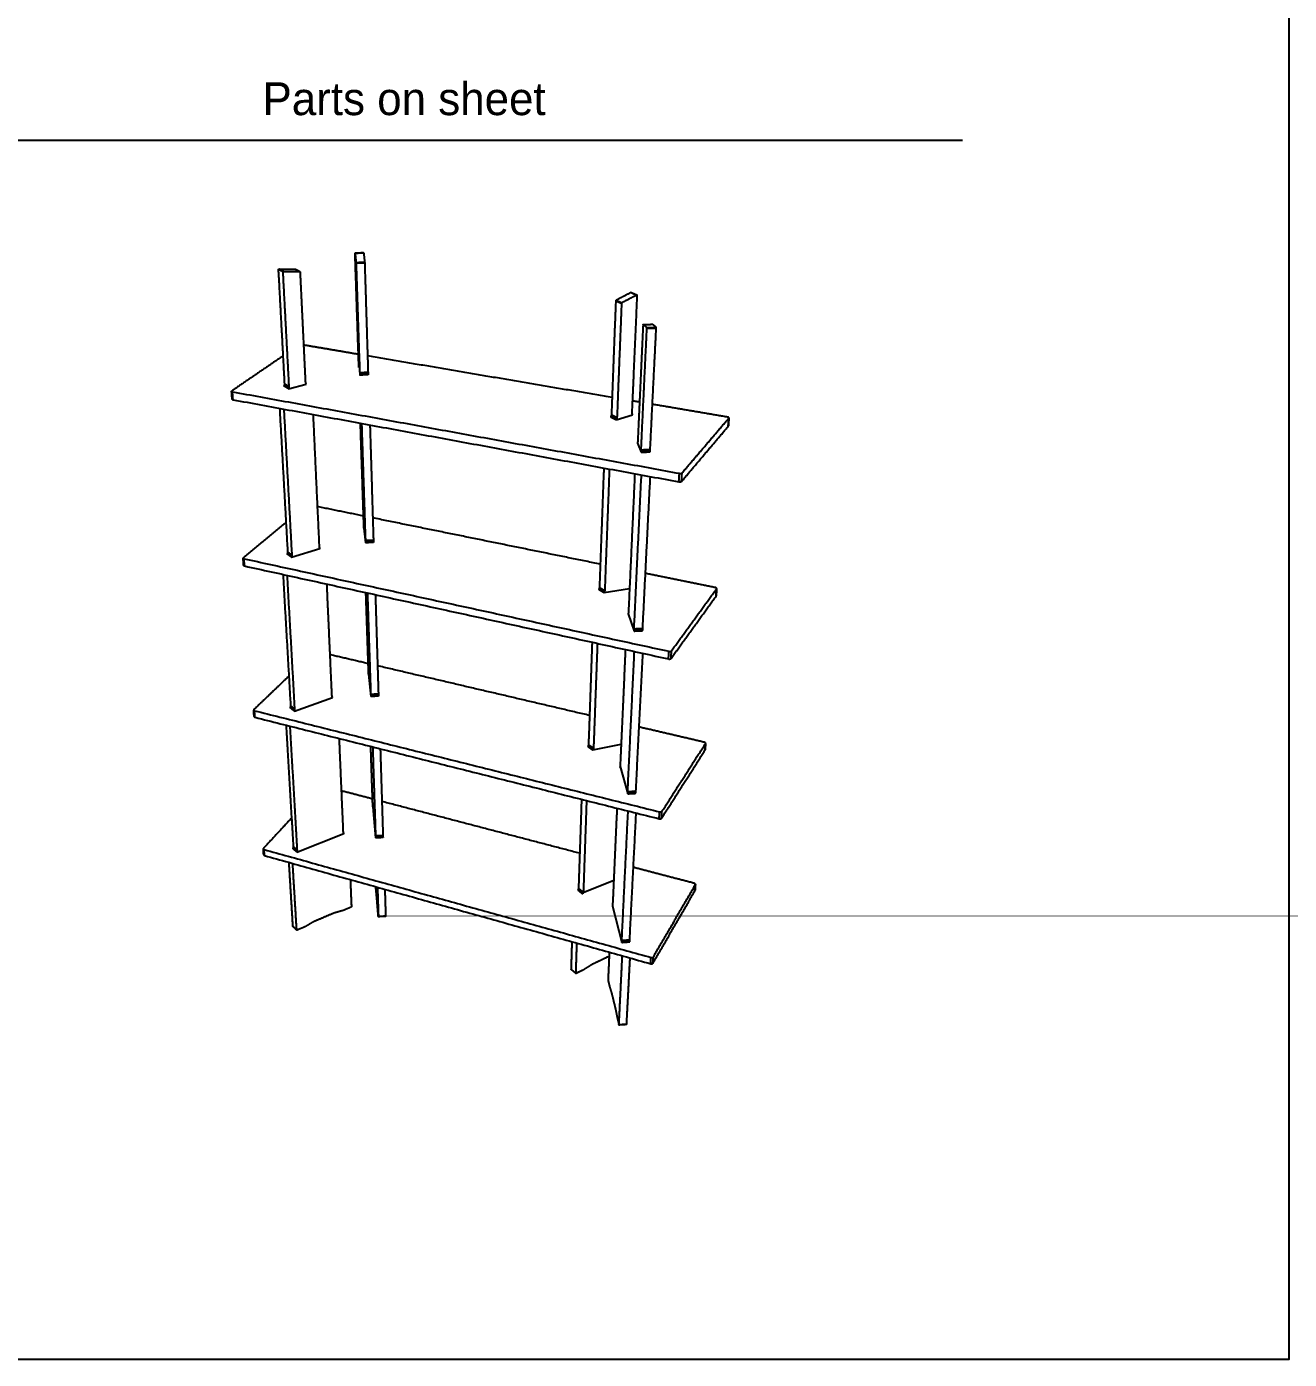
# Model space of a CAD drawing. Header units: millimetres. Extents: x -2942 to 5040, y -3942 to 2675.
# Drawn here: x 1964 to 5040, y -3942 to -695 of the extents above; entities that cross this region are included whole.
import ezdxf

# ---------------------------------------------------------------- set-up
doc = ezdxf.new("R2010")
doc.units = ezdxf.units.MM
doc.header["$MEASUREMENT"] = 0
doc.layers.add('Layer 02', color=1, linetype='Continuous', true_color=0xff0000)

msp = doc.modelspace()

# ---------------------------------------------------------------- linework, layer by layer
at = {"layer": 'Layer 02'}
msp.add_lwpolyline([(-2942.1, -3941.5), (5039.5, -3941.5), (5039.5, 2674.8), (-2942.1, 2674.8)], close=True, dxfattribs=at)
for points in [[(-1924.8, -971.4), (4243.4, -971.4)], [(2601.6, -1577.2), (2644.5, -1566)], [(3399.9, -1652.5), (3439.9, -1640.5)], [(3451.5, -1709.7), (3460.7, -1731.5)], [(2785.3, -1916.9), (2789.1, -1952.2)], [(2609, -1987.6), (2678, -1966.1)], [(3370.1, -2073.6), (3432.2, -2063.7)], [(3429, -2125.5), (3443.5, -2167.2)], [(2796.5, -2272), (2802, -2326.8)], [(2615.8, -2362.4), (2708.4, -2329.2)], [(3342.9, -2457), (3411.8, -2442.5)], [(3409.2, -2497.4), (3427.9, -2563.6)], [(2806.8, -2595.6), (2813.8, -2671.3)], [(2622, -2706), (2736, -2660.1)], [(3319.4, -2804.4), (3393.7, -2774.5)], [(3390.6, -2837.4), (3413.6, -2925.7)]]:
    msp.add_lwpolyline(points, dxfattribs=at)
for points in [[(2763.7, -1246.4, -2.9), (2774.2, -1246.1, -2.9), (2784.6, -1245.8, -2.9)], [(2784.6, -1245.9, -2.9), (2774.2, -1246.3, -2.9), (2763.7, -1246.6, -2.9)], [(2763.7, -1246.6, -2.9), (2764.9, -1258.2, -2.9), (2766, -1269.9, -2.9)], [(2772.8, -1521.3, -2.9), (2768.2, -1384.3, -2.9), (2763.7, -1247.2, -2.9)], [(2784.6, -1245.9, -2.9), (2785.8, -1257.6, -2.9), (2787.1, -1269.2, -2.9)], [(2588.3, -1292.3, -2.9), (2582.8, -1289.4, -2.9), (2577.3, -1286.6, -2.9)], [(2592.4, -1565.4, -2.9), (2584.9, -1426, -2.9), (2577.3, -1286.6, -2.9)], [(2589.4, -1290.9, -2.9), (2584, -1288, -2.9), (2578.5, -1285.2, -2.9)], [(2578.5, -1285.2, -2.9), (2598.1, -1285.4, -2.9), (2617.7, -1285.7, -2.9)], [(2603.1, -1571.8, -2.9), (2595.7, -1432.1, -2.9), (2588.3, -1292.3, -2.9)], [(2589.4, -1290.9, -2.9), (2609.1, -1291.1, -2.9), (2628.7, -1291.4, -2.9)], [(2628.7, -1291.4, -2.9), (2623.2, -1288.6, -2.9), (2617.7, -1285.7, -2.9)], [(2618.1, -1285.8, -2.9), (2623.6, -1288.6, -2.9), (2629.1, -1291.5, -2.9)], [(2629.6, -1292.3, -2.9), (2636.1, -1427, -2.9), (2642.6, -1561.6, -2.9)], [(2787.1, -1269.2, -2.9), (2776.5, -1269.6, -2.9), (2766, -1269.9, -2.9)], [(2787.1, -1270.6, -2.9), (2776.6, -1271, -2.9), (2766.1, -1271.3, -2.9)], [(2766.1, -1271.3, -2.9), (2770.5, -1404.7, -2.9), (2774.9, -1538.1, -2.9)], [(2787.1, -1270.6, -2.9), (2791.2, -1404, -2.9), (2795.3, -1537.4, -2.9)], [(3398.7, -1362.7, -2.9), (3393.4, -1501.4, -2.9), (3388.1, -1640.1, -2.9)], [(3398.7, -1362.7, -2.9), (3405.7, -1365.8, -2.9), (3412.8, -1368.9, -2.9)], [(3436, -1342.6, -2.9), (3417.7, -1352, -2.9), (3399.5, -1361.4, -2.9)], [(3399.5, -1361.4, -2.9), (3406.6, -1364.5, -2.9), (3413.6, -1367.6, -2.9)], [(3450.1, -1348.7, -2.9), (3431.9, -1358.1, -2.9), (3413.6, -1367.6, -2.9)], [(3436, -1342.6, -2.9), (3443, -1345.7, -2.9), (3450.1, -1348.7, -2.9)], [(3436.6, -1342.6, -2.9), (3443.7, -1345.6, -2.9), (3450.7, -1348.7, -2.9)], [(3438.6, -1636, -2.9), (3444.9, -1492.8, -2.9), (3451.2, -1349.6, -2.9)], [(3412.8, -1368.9, -2.9), (3407.2, -1507.9, -2.9), (3401.7, -1647, -2.9)], [(3465.2, -1421.5, -2.9), (3458.6, -1563.5, -2.9), (3452.1, -1705.5, -2.9)], [(3465.4, -1420.6, -2.9), (3476.7, -1420.2, -2.9), (3487.9, -1419.8, -2.9)], [(3465.4, -1420.6, -2.9), (3476.7, -1420.2, -2.9), (3488, -1419.8, -2.9)], [(3474.4, -1428, -2.9), (3469.9, -1424.3, -2.9), (3465.4, -1420.6, -2.9)], [(3474.4, -1428, -2.9), (3485.7, -1427.6, -2.9), (3497.1, -1427.2, -2.9)], [(3497.1, -1427.2, -2.9), (3492.6, -1423.5, -2.9), (3488, -1419.8, -2.9)], [(3460.6, -1725.5, -2.9), (3467.6, -1577.6, -2.9), (3474.6, -1429.7, -2.9)], [(3474.6, -1429.7, -2.9), (3486, -1429.3, -2.9), (3497.4, -1428.9, -2.9)], [(3482.6, -1724.6, -2.9), (3490, -1576.8, -2.9), (3497.4, -1428.9, -2.9)], [(2771.9, -1493.2, -2.9), (2705, -1481.8, -2.9), (2638.2, -1470.5, -2.9)], [(2588.7, -1496.5, -2.9), (2526.1, -1539.2, -2.9), (2463.6, -1581.9, -2.9)], [(2772.9, -1525.4, -2.9), (2772.8, -1524, -2.9), (2772.8, -1522.7, -2.9)], [(3389.7, -1598.1, -2.9), (3091.9, -1547.5, -2.9), (2794.1, -1496.9, -2.9)], [(2795.3, -1537.4, -2.9), (2785.1, -1537.7, -2.9), (2774.9, -1538.1, -2.9)], [(2795.4, -1539.1, -2.9), (2785.2, -1539.4, -2.9), (2775, -1539.8, -2.9)], [(2775, -1539.8, -2.9), (2775, -1541.7, -2.9), (2775.1, -1543.7, -2.9)], [(2795.5, -1542.9, -2.9), (2785.3, -1543.3, -2.9), (2775.1, -1543.7, -2.9)], [(2795.4, -1539.1, -2.9), (2795.5, -1541, -2.9), (2795.5, -1542.9, -2.9)], [(2464.2, -1602.3, -2.9), (2463.6, -1592.6, -2.9), (2462.9, -1582.9, -2.9)], [(2465.2, -1584.3, -2.9), (3009.5, -1683.6, -2.9), (3553.8, -1782.9, -2.9)], [(2466.5, -1603.7, -2.9), (2465.9, -1594, -2.9), (2465.2, -1584.3, -2.9)], [(2591, -1570.7, -2.9), (2591.6, -1568.9, -2.9), (2592.2, -1567.1, -2.9)], [(2601.6, -1577.2, -2.9), (2596.3, -1573.9, -2.9), (2591, -1570.7, -2.9)], [(2602.8, -1573.5, -2.9), (2597.5, -1570.3, -2.9), (2592.2, -1567.1, -2.9)], [(2603.1, -1571.8, -2.9), (2597.7, -1568.6, -2.9), (2592.4, -1565.4, -2.9)], [(2601.6, -1577.2, -2.9), (2602.2, -1575.3, -2.9), (2602.8, -1573.5, -2.9)], [(2643, -1563.1, -2.9), (2643.8, -1564.6, -2.9), (2644.5, -1566, -2.9)], [(2466.5, -1603.7, -2.9), (3009.6, -1703.7, -2.9), (3552.6, -1803.7, -2.9)], [(3456.5, -1609.5, -2.9), (3448.2, -1608.1, -2.9), (3439.9, -1606.7, -2.9)], [(3671, -1645.9, -2.9), (3579.5, -1630.4, -2.9), (3488.1, -1614.8, -2.9)], [(2600.2, -1975.3, -2.9), (2590.4, -1800, -2.9), (2580.6, -1624.7, -2.9)], [(2610.4, -1982.6, -2.9), (2600.7, -1804.6, -2.9), (2590.9, -1626.6, -2.9)], [(2661.2, -1639.5, -2.9), (2668.7, -1800.9, -2.9), (2676.2, -1962.2, -2.9)], [(3387.7, -1641.8, -2.9), (3387, -1643.7, -2.9), (3386.3, -1645.6, -2.9)], [(3386.3, -1645.6, -2.9), (3393.1, -1649, -2.9), (3399.9, -1652.5, -2.9)], [(3387.7, -1641.8, -2.9), (3394.5, -1645.2, -2.9), (3401.3, -1648.7, -2.9)], [(3388.1, -1640.1, -2.9), (3394.9, -1643.5, -2.9), (3401.7, -1647, -2.9)], [(3401.3, -1648.7, -2.9), (3400.6, -1650.6, -2.9), (3399.9, -1652.5, -2.9)], [(3439.9, -1640.5, -2.9), (3439.4, -1639, -2.9), (3438.8, -1637.5, -2.9)], [(3560.3, -1781.9, -2.9), (3617.2, -1715.1, -2.9), (3674.1, -1648.4, -2.9)], [(3672.7, -1668.3, -2.9), (3673.4, -1658.3, -2.9), (3674.1, -1648.4, -2.9)], [(3674.3, -1648, -2.9), (3673.6, -1657.8, -2.9), (3672.9, -1667.7, -2.9)], [(2785.2, -1913.4, -2.9), (2781, -1787.1, -2.9), (2776.8, -1660.8, -2.9)], [(2779.5, -1661.3, -2.9), (2784.2, -1804.2, -2.9), (2788.9, -1947, -2.9)], [(2799.9, -1665.1, -2.9), (2804.1, -1805.6, -2.9), (2808.4, -1946.1, -2.9)], [(3559, -1802.6, -2.9), (3615.9, -1735.4, -2.9), (3672.7, -1668.3, -2.9)], [(3451.9, -1707, -2.9), (3451.7, -1708.3, -2.9), (3451.5, -1709.7, -2.9)], [(3460.6, -1725.5, -2.9), (3471.6, -1725.1, -2.9), (3482.6, -1724.6, -2.9)], [(3460.6, -1727.3, -2.9), (3471.6, -1726.9, -2.9), (3482.6, -1726.4, -2.9)], [(3460.7, -1731.5, -2.9), (3460.7, -1729.4, -2.9), (3460.6, -1727.3, -2.9)], [(3460.7, -1731.5, -2.9), (3471.7, -1731.1, -2.9), (3482.7, -1730.6, -2.9)], [(3482.7, -1730.6, -2.9), (3482.7, -1728.5, -2.9), (3482.6, -1726.4, -2.9)], [(3369.6, -1770, -2.9), (3364.2, -1915.3, -2.9), (3358.9, -2060.7, -2.9)], [(3383.1, -1772.5, -2.9), (3377.5, -1920.5, -2.9), (3371.8, -2068.5, -2.9)], [(3445, -1783.9, -2.9), (3437.3, -1952.9, -2.9), (3429.6, -2121.8, -2.9)], [(3552.6, -1803.7, -2.9), (3553.2, -1793.3, -2.9), (3553.8, -1782.9, -2.9)], [(3559, -1802.6, -2.9), (3559.7, -1792.2, -2.9), (3560.3, -1781.9, -2.9)], [(3443.4, -2161.6, -2.9), (3452.3, -1974.2, -2.9), (3461.3, -1786.9, -2.9)], [(3464.4, -2160.6, -2.9), (3473.7, -1975.7, -2.9), (3483, -1790.9, -2.9)], [(2784.3, -1886.9, -2.9), (2728, -1875.5, -2.9), (2671.6, -1864, -2.9)], [(2596.1, -1902.4, -2.9), (2543.9, -1945.4, -2.9), (2491.7, -1988.5, -2.9)], [(2785.3, -1916.9, -2.9), (2785.3, -1915.8, -2.9), (2785.3, -1914.6, -2.9)], [(3361, -2004.3, -2.9), (3083.9, -1947.9, -2.9), (2806.8, -1891.5, -2.9)], [(2808.4, -1946.1, -2.9), (2798.7, -1946.6, -2.9), (2788.9, -1947, -2.9)], [(2808.5, -1947.7, -2.9), (2798.7, -1948.1, -2.9), (2789, -1948.6, -2.9)], [(2808.5, -1947.7, -2.9), (2808.6, -1949.5, -2.9), (2808.7, -1951.4, -2.9)], [(2598.8, -1980.2, -2.9), (2599.4, -1978.5, -2.9), (2600, -1976.8, -2.9)], [(2609, -1987.6, -2.9), (2603.9, -1983.9, -2.9), (2598.8, -1980.2, -2.9)], [(2610.2, -1984.2, -2.9), (2605.1, -1980.5, -2.9), (2600, -1976.8, -2.9)], [(2610.4, -1982.6, -2.9), (2605.3, -1979, -2.9), (2600.2, -1975.3, -2.9)], [(2676.6, -1963.5, -2.9), (2677.3, -1964.8, -2.9), (2678, -1966.1, -2.9)], [(2789, -1948.6, -2.9), (2789.1, -1950.4, -2.9), (2789.1, -1952.2, -2.9)], [(2808.7, -1951.4, -2.9), (2798.9, -1951.8, -2.9), (2789.1, -1952.2, -2.9)], [(2492.3, -2007.2, -2.9), (2491.7, -1998.4, -2.9), (2491.1, -1989.6, -2.9)], [(2494.5, -2008.7, -2.9), (2493.9, -1999.9, -2.9), (2493.3, -1991.1, -2.9)], [(2493.3, -1991.1, -2.9), (3010.8, -2103.8, -2.9), (3528.4, -2216.6, -2.9)], [(2494.5, -2008.7, -2.9), (3010.9, -2122, -2.9), (3527.3, -2235.2, -2.9)], [(2609, -1987.6, -2.9), (2609.6, -1985.9, -2.9), (2610.2, -1984.2, -2.9)], [(2607.4, -2349.7, -2.9), (2598.1, -2189.5, -2.9), (2588.9, -2029.4, -2.9)], [(2617.1, -2357.8, -2.9), (2607.9, -2194.7, -2.9), (2598.7, -2031.6, -2.9)], [(3641.4, -2061.3, -2.9), (3556.2, -2044, -2.9), (3471.1, -2026.7, -2.9)], [(2694.4, -2052.6, -2.9), (2700.5, -2189.1, -2.9), (2706.7, -2325.7, -2.9)], [(2796.5, -2269, -2.9), (2793.3, -2171.3, -2.9), (2790, -2073.5, -2.9)], [(2793.7, -2074.3, -2.9), (2797.7, -2198.1, -2.9), (2801.8, -2321.8, -2.9)], [(3358.6, -2062.2, -2.9), (3357.9, -2064, -2.9), (3357.2, -2065.7, -2.9)], [(3357.2, -2065.7, -2.9), (3363.6, -2069.7, -2.9), (3370.1, -2073.6, -2.9)], [(3358.6, -2062.2, -2.9), (3365, -2066.2, -2.9), (3371.5, -2070.1, -2.9)], [(3358.9, -2060.7, -2.9), (3365.3, -2064.6, -2.9), (3371.8, -2068.5, -2.9)], [(3371.5, -2070.1, -2.9), (3370.8, -2071.9, -2.9), (3370.1, -2073.6, -2.9)], [(3534.5, -2215.4, -2.9), (3589.4, -2139.8, -2.9), (3644.3, -2064.1, -2.9)], [(3643, -2082.1, -2.9), (3643.6, -2073.1, -2.9), (3644.3, -2064.1, -2.9)], [(3644.5, -2063.6, -2.9), (3643.8, -2072.6, -2.9), (3643.2, -2081.5, -2.9)], [(2813.1, -2078.6, -2.9), (2816.8, -2199.7, -2.9), (2820.5, -2320.9, -2.9)], [(3533.4, -2234, -2.9), (3588.2, -2158.1, -2.9), (3643, -2082.1, -2.9)], [(3429.4, -2123.1, -2.9), (3429.2, -2124.3, -2.9), (3429, -2125.5, -2.9)], [(3443.4, -2161.6, -2.9), (3453.9, -2161.1, -2.9), (3464.4, -2160.6, -2.9)], [(3443.4, -2163.3, -2.9), (3453.9, -2162.8, -2.9), (3464.4, -2162.2, -2.9)], [(3443.5, -2167.2, -2.9), (3443.5, -2165.3, -2.9), (3443.4, -2163.3, -2.9)], [(3443.5, -2167.2, -2.9), (3454, -2166.7, -2.9), (3464.5, -2166.2, -2.9)], [(3464.5, -2166.2, -2.9), (3464.5, -2164.2, -2.9), (3464.4, -2162.2, -2.9)], [(3341.1, -2194.4, -2.9), (3336.7, -2319, -2.9), (3332.3, -2443.6, -2.9)], [(3353.9, -2197.2, -2.9), (3349.2, -2324.8, -2.9), (3344.6, -2452.3, -2.9)], [(2795.8, -2246.6, -2.9), (2748.9, -2235.7, -2.9), (2702.1, -2224.7, -2.9)], [(3422.2, -2212.2, -2.9), (3415.8, -2354.2, -2.9), (3409.3, -2496.2, -2.9)], [(3427.8, -2558.3, -2.9), (3436, -2387.6, -2.9), (3444.2, -2217, -2.9)], [(3447.8, -2557.1, -2.9), (3456.3, -2389.3, -2.9), (3464.8, -2221.6, -2.9)], [(3527.3, -2235.2, -2.9), (3527.8, -2225.9, -2.9), (3528.4, -2216.6, -2.9)], [(3533.4, -2234, -2.9), (3534, -2224.7, -2.9), (3534.5, -2215.4, -2.9)], [(2796.5, -2272, -2.9), (2796.5, -2271, -2.9), (2796.5, -2270.1, -2.9)], [(3334.8, -2372.8, -2.9), (3076.6, -2312.3, -2.9), (2818.4, -2251.9, -2.9)], [(2603.1, -2276.4, -2.9), (2560.2, -2317.4, -2.9), (2517.3, -2358.4, -2.9)], [(2707, -2326.9, -2.9), (2707.7, -2328, -2.9), (2708.4, -2329.2, -2.9)], [(2820.5, -2320.9, -2.9), (2811.1, -2321.3, -2.9), (2801.8, -2321.8, -2.9)], [(2820.5, -2322.3, -2.9), (2811.2, -2322.8, -2.9), (2801.8, -2323.3, -2.9)], [(2801.8, -2323.3, -2.9), (2801.9, -2325, -2.9), (2802, -2326.8, -2.9)], [(2820.7, -2325.8, -2.9), (2811.3, -2326.3, -2.9), (2802, -2326.8, -2.9)], [(2820.5, -2322.3, -2.9), (2820.6, -2324.1, -2.9), (2820.7, -2325.8, -2.9)], [(2517.8, -2375.6, -2.9), (2517.3, -2367.6, -2.9), (2516.7, -2359.6, -2.9)], [(2520, -2377.4, -2.9), (2519.4, -2369.3, -2.9), (2518.8, -2361.3, -2.9)], [(2518.8, -2361.3, -2.9), (3012.1, -2484.5, -2.9), (3505.5, -2607.7, -2.9)], [(2606, -2354.3, -2.9), (2606.6, -2352.7, -2.9), (2607.1, -2351.1, -2.9)], [(2615.8, -2362.4, -2.9), (2610.9, -2358.3, -2.9), (2606, -2354.3, -2.9)], [(2616.9, -2359.2, -2.9), (2612, -2355.1, -2.9), (2607.1, -2351.1, -2.9)], [(2617.1, -2357.8, -2.9), (2612.2, -2353.7, -2.9), (2607.4, -2349.7, -2.9)], [(2615.8, -2362.4, -2.9), (2616.3, -2360.8, -2.9), (2616.9, -2359.2, -2.9)], [(2520, -2377.4, -2.9), (3012.2, -2501, -2.9), (3504.5, -2624.6, -2.9)], [(2613.9, -2693, -2.9), (2605.1, -2544.7, -2.9), (2596.3, -2396.5, -2.9)], [(2623.3, -2701.7, -2.9), (2614.4, -2550.3, -2.9), (2605.6, -2398.9, -2.9)], [(3614.5, -2438.2, -2.9), (3535.1, -2419.6, -2.9), (3455.7, -2401.1, -2.9)], [(2724.6, -2428.7, -2.9), (2729.5, -2542.9, -2.9), (2734.4, -2657, -2.9)], [(2806.8, -2592.9, -2.9), (2804.4, -2520.5, -2.9), (2802, -2448.2, -2.9)], [(2806.5, -2449.3, -2.9), (2810, -2558, -2.9), (2813.6, -2666.6, -2.9)], [(2825.1, -2454, -2.9), (2828.3, -2559.8, -2.9), (2831.6, -2665.6, -2.9)], [(3332, -2445.1, -2.9), (3331.4, -2446.7, -2.9), (3330.7, -2448.4, -2.9)], [(3330.7, -2448.4, -2.9), (3336.8, -2452.7, -2.9), (3342.9, -2457, -2.9)], [(3332, -2445.1, -2.9), (3338.1, -2449.4, -2.9), (3344.2, -2453.7, -2.9)], [(3332.3, -2443.6, -2.9), (3338.4, -2448, -2.9), (3344.6, -2452.3, -2.9)], [(3344.2, -2453.7, -2.9), (3343.6, -2455.4, -2.9), (3342.9, -2457, -2.9)], [(3510.3, -2623.3, -2.9), (3563.2, -2540.5, -2.9), (3616, -2457.7, -2.9)], [(3511.3, -2606.4, -2.9), (3564.3, -2523.9, -2.9), (3617.2, -2441.3, -2.9)], [(3616, -2457.7, -2.9), (3616.6, -2449.5, -2.9), (3617.2, -2441.3, -2.9)], [(3617.4, -2440.8, -2.9), (3616.8, -2448.9, -2.9), (3616.3, -2457, -2.9)], [(3409.2, -2497.4, -2.9), (3409, -2498.4, -2.9), (3408.8, -2499.3, -2.9)], [(2806.2, -2576.4, -2.9), (2768.2, -2566.4, -2.9), (2730.1, -2556.5, -2.9)], [(3427.8, -2558.3, -2.9), (3437.8, -2557.7, -2.9), (3447.8, -2557.1, -2.9)], [(3427.8, -2559.8, -2.9), (3437.8, -2559.3, -2.9), (3447.8, -2558.7, -2.9)], [(3427.9, -2563.6, -2.9), (3427.8, -2561.7, -2.9), (3427.8, -2559.8, -2.9)], [(3427.9, -2563.6, -2.9), (3437.9, -2563, -2.9), (3447.9, -2562.4, -2.9)], [(3447.9, -2562.4, -2.9), (3447.9, -2560.6, -2.9), (3447.8, -2558.7, -2.9)], [(2806.8, -2595.6, -2.9), (2806.8, -2594.7, -2.9), (2806.8, -2593.9, -2.9)], [(3310.9, -2708.7, -2.9), (3070, -2645.5, -2.9), (2829, -2582.4, -2.9)], [(3315.3, -2577.1, -2.9), (3311.7, -2685.5, -2.9), (3308, -2793.8, -2.9)], [(3327.5, -2580.2, -2.9), (3323.6, -2691.6, -2.9), (3319.7, -2803.1, -2.9)], [(2609.7, -2622.1, -2.9), (2575.2, -2659.2, -2.9), (2540.7, -2696.4, -2.9)], [(3401.6, -2598.8, -2.9), (3396.3, -2716.7, -2.9), (3391, -2834.7, -2.9)], [(3413.5, -2920.6, -2.9), (3421.1, -2763.1, -2.9), (3428.8, -2605.6, -2.9)], [(3432.7, -2919.4, -2.9), (3440.6, -2765, -2.9), (3448.5, -2610.6, -2.9)], [(3504.5, -2624.6, -2.9), (3505, -2616.2, -2.9), (3505.5, -2607.7, -2.9)], [(3510.3, -2623.3, -2.9), (3510.8, -2614.9, -2.9), (3511.3, -2606.4, -2.9)], [(2734.8, -2658.1, -2.9), (2735.4, -2659.1, -2.9), (2736, -2660.1, -2.9)], [(2612.6, -2697.3, -2.9), (2613.1, -2695.8, -2.9), (2613.7, -2694.3, -2.9)], [(2623.1, -2703, -2.9), (2618.4, -2698.6, -2.9), (2613.7, -2694.3, -2.9)], [(2623.3, -2701.7, -2.9), (2618.6, -2697.3, -2.9), (2613.9, -2693, -2.9)], [(2831.6, -2665.6, -2.9), (2822.6, -2666.1, -2.9), (2813.6, -2666.6, -2.9)], [(2831.6, -2667, -2.9), (2822.6, -2667.5, -2.9), (2813.7, -2668, -2.9)], [(2813.7, -2668, -2.9), (2813.7, -2669.7, -2.9), (2813.8, -2671.3, -2.9)], [(2831.8, -2670.3, -2.9), (2822.8, -2670.8, -2.9), (2813.8, -2671.3, -2.9)], [(2831.6, -2667, -2.9), (2831.7, -2668.6, -2.9), (2831.8, -2670.3, -2.9)], [(2541.2, -2712.4, -2.9), (2540.7, -2705.1, -2.9), (2540.2, -2697.7, -2.9)], [(2543.2, -2714.2, -2.9), (2542.7, -2706.9, -2.9), (2542.2, -2699.5, -2.9)], [(2542.2, -2699.5, -2.9), (3013.4, -2830.9, -2.9), (3484.7, -2962.4, -2.9)], [(2543.2, -2714.2, -2.9), (3013.5, -2846, -2.9), (3483.8, -2977.7, -2.9)], [(2622, -2706, -2.9), (2617.3, -2701.6, -2.9), (2612.6, -2697.3, -2.9)], [(2622, -2706, -2.9), (2622.5, -2704.5, -2.9), (2623.1, -2703, -2.9)], [(2612.4, -2886.5, -2.9), (2607.6, -2808.7, -2.9), (2602.9, -2731, -2.9)], [(2621.6, -2895.5, -2.9), (2616.7, -2814.5, -2.9), (2611.8, -2733.5, -2.9)], [(3589.9, -2781.8, -2.9), (3515.8, -2762.4, -2.9), (3441.7, -2742.9, -2.9)], [(2752.1, -2772.7, -2.9), (2753.4, -2805.8, -2.9), (2754.8, -2838.8, -2.9)], [(2814.7, -2796.1, -2.9), (2814.4, -2793.1, -2.9), (2814.1, -2790.1, -2.9)], [(2818.2, -2791.3, -2.9), (2819.4, -2827.1, -2.9), (2820.5, -2863, -2.9)], [(3490.3, -2961, -2.9), (3541.4, -2873, -2.9), (3592.5, -2785.1, -2.9)], [(3591.5, -2800, -2.9), (3592, -2792.6, -2.9), (3592.5, -2785.1, -2.9)], [(3592.7, -2784.5, -2.9), (3592.2, -2791.9, -2.9), (3591.7, -2799.3, -2.9)], [(2817.7, -2829.3, -2.9), (2816.2, -2813, -2.9), (2814.8, -2796.7, -2.9)], [(2836.1, -2796.3, -2.9), (2837.1, -2829.1, -2.9), (2838.1, -2861.9, -2.9)], [(3307.7, -2795.1, -2.9), (3307.1, -2796.7, -2.9), (3306.5, -2798.2, -2.9)], [(3306.5, -2798.2, -2.9), (3312.3, -2802.8, -2.9), (3318.1, -2807.5, -2.9)], [(3307.7, -2795.1, -2.9), (3313.6, -2799.8, -2.9), (3319.4, -2804.4, -2.9)], [(3308, -2793.8, -2.9), (3313.9, -2798.4, -2.9), (3319.7, -2803.1, -2.9)], [(3319.4, -2804.4, -2.9), (3318.8, -2805.9, -2.9), (3318.1, -2807.5, -2.9)], [(3489.3, -2976.3, -2.9), (3540.4, -2888.2, -2.9), (3591.5, -2800, -2.9)], [(2711.7, -2854.6, -2.9), (2688.6, -2864.5, -2.9), (2665.4, -2874.3, -2.9)], [(2735.7, -2847.7, -2.9), (2724.2, -2850.9, -2.9), (2712.8, -2854.2, -2.9)], [(2753.9, -2840, -2.9), (2745.3, -2843.6, -2.9), (2736.7, -2847.3, -2.9)], [(2819.3, -2849.7, -2.9), (2818.5, -2839.9, -2.9), (2817.7, -2830.1, -2.9)], [(2820.5, -2863.1, -2.9), (2819.9, -2856.8, -2.9), (2819.4, -2850.5, -2.9)], [(3390.9, -2835.7, -2.9), (3390.7, -2836.6, -2.9), (3390.6, -2837.4, -2.9)], [(2621.6, -2895.5, -2.9), (2617, -2891, -2.9), (2612.4, -2886.5, -2.9)], [(2621.7, -2895.9, -2.9), (2617.1, -2891.4, -2.9), (2612.5, -2886.9, -2.9)], [(2640.3, -2888.4, -2.9), (2631.4, -2892.1, -2.9), (2622.6, -2895.9, -2.9)], [(2664.3, -2874.8, -2.9), (2652.8, -2881.3, -2.9), (2641.3, -2887.9, -2.9)], [(2838.1, -2861.9, -2.9), (2829.3, -2862.4, -2.9), (2820.5, -2863, -2.9)], [(2838.1, -2862.3, -2.9), (2829.3, -2862.8, -2.9), (2820.5, -2863.3, -2.9)], [(3413.5, -2920.6, -2.9), (3423.1, -2920, -2.9), (3432.7, -2919.4, -2.9)], [(3413.5, -2922.1, -2.9), (3423.1, -2921.5, -2.9), (3432.7, -2920.9, -2.9)], [(3413.6, -2925.7, -2.9), (3413.6, -2923.9, -2.9), (3413.5, -2922.1, -2.9)], [(3432.8, -2924.4, -2.9), (3432.7, -2922.7, -2.9), (3432.7, -2920.9, -2.9)], [(3291.8, -2923.9, -2.9), (3290.8, -2957.4, -2.9), (3289.7, -2990.9, -2.9)], [(3303.4, -2927.2, -2.9), (3302.2, -2963.8, -2.9), (3301, -3000.5, -2.9)], [(3383, -2949.5, -2.9), (3381.5, -2983.5, -2.9), (3379.9, -3017.4, -2.9)], [(3413.6, -2925.7, -2.9), (3423.2, -2925, -2.9), (3432.8, -2924.4, -2.9)], [(3319.5, -2992.3, -2.9), (3330.5, -2985.5, -2.9), (3341.5, -2978.6, -2.9)], [(3342.5, -2978.1, -2.9), (3362.5, -2968.5, -2.9), (3382.5, -2958.9, -2.9)], [(3406.6, -3126.3, -2.9), (3410.7, -3042.4, -2.9), (3414.8, -2958.4, -2.9)], [(3425.3, -3125.1, -2.9), (3429.5, -3044.4, -2.9), (3433.7, -2963.7, -2.9)], [(3483.8, -2977.7, -2.9), (3484.2, -2970, -2.9), (3484.7, -2962.4, -2.9)], [(3489.3, -2976.3, -2.9), (3489.8, -2968.6, -2.9), (3490.3, -2961, -2.9)], [(3289.7, -2990.9, -2.9), (3295.3, -2995.7, -2.9), (3301, -3000.5, -2.9)], [(3301.1, -3000.9, -2.9), (3295.5, -2996.1, -2.9), (3289.8, -2991.3, -2.9)], [(3301.9, -3000.9, -2.9), (3310.2, -2996.8, -2.9), (3318.6, -2992.8, -2.9)], [(3380.1, -3019, -2.9), (3381.8, -3025.9, -2.9), (3383.5, -3032.9, -2.9)], [(3383.7, -3033.6, -2.9), (3386, -3041.2, -2.9), (3388.4, -3048.9, -2.9)], [(3388.6, -3049.6, -2.9), (3393.2, -3068.6, -2.9), (3397.9, -3087.5, -2.9)], [(3398.1, -3088.4, -2.9), (3400.3, -3099.6, -2.9), (3402.6, -3110.8, -2.9)], [(3402.8, -3111.7, -2.9), (3404.6, -3119, -2.9), (3406.4, -3126.3, -2.9)], [(3425.2, -3125.4, -2.9), (3415.9, -3126, -2.9), (3406.5, -3126.7, -2.9)], [(3406.6, -3126.3, -2.9), (3416, -3125.7, -2.9), (3425.3, -3125.1, -2.9)]]:
    msp.add_open_spline(points, degree=2, dxfattribs=at)
for points, weights, knots in [([(2763.7, -1247.2, -2.9), (2763.7, -1246.9, -2.9), (2763.7, -1246.5, -2.9), (2763.7, -1246.3, -2.9), (2763.7, -1246.6, -2.9)], [1, 0.999588146386, 1, 0.902635158632, 0.999795531636], [0, 0, 0, 0.561129, 0.561129, 1.450525, 1.450525, 1.450525]), ([(2577.3, -1286.6, -2.9), (2577.3, -1286, -2.9), (2577.6, -1285.6, -2.9), (2578, -1285.2, -2.9), (2578.5, -1285.2, -2.9)], [1, 0.931781353059, 1, 0.902748840824, 1.00008145506], [0, 0, 0, 0.801761, 0.801761, 1.691156, 1.691156, 1.691156]), ([(2588.3, -1292.3, -2.9), (2588.2, -1291.7, -2.9), (2588.6, -1291.3, -2.9), (2589, -1290.9, -2.9), (2589.4, -1290.9, -2.9)], [1, 0.932047999709, 1, 0.902748866837, 1.00008171792], [0, 0, 0, 0.804197, 0.804197, 1.693592, 1.693592, 1.693592]), ([(3451.2, -1349.6, -2.9), (3451.2, -1349, -2.9), (3450.9, -1348.8, -2.9), (3450.6, -1348.5, -2.9), (3450.1, -1348.7, -2.9)], [3789.1540315, 3420.4068241, 3788.57569397, 3419.79672671, 3788.05251192], [-2835.090146, -2835.090146, -2835.090146, -2834.20075, -2834.20075, -2833.311355, -2833.311355, -2833.311355]), ([(3474.6, -1429.7, -2.9), (3474.6, -1429.2, -2.9), (3474.5, -1428.6, -2.9), (3474.5, -1428.1, -2.9), (3474.4, -1428, -2.9)], [1, 0.996725994529, 1, 0.902782188883, 1.00016987758], [0, 0, 0, 0.849702, 0.849702, 1.739097, 1.739097, 1.739097]), ([(3488, -1419.8, -2.9), (3488, -1419.8, -2.9), (3487.9, -1419.8, -2.9), (3487.9, -1419.8, -2.9), (3487.9, -1419.8, -2.9)], [1, 0.920926290015, 1, 0.920926290015, 1], [0, 0, 0, 0.02998248, 0.02998248, 0.05996496, 0.05996496, 0.05996496]), ([(3497.4, -1428.9, -2.9), (3497.4, -1428.4, -2.9), (3497.3, -1427.8, -2.9), (3497.2, -1427.3, -2.9), (3497.1, -1427.2, -2.9)], [1, 0.996549379088, 1, 0.902782171286, 1.00016980539], [0, 0, 0, 0.849391, 0.849391, 1.738786, 1.738786, 1.738786])]:
    msp.add_rational_spline(points, weights, degree=2, knots=knots, dxfattribs=at)
for points, weights in [([(2784.6, -1245.8, -2.9), (2784.6, -1245.8, -2.9), (2784.6, -1245.9, -2.9)], [3821.14533527, 3793.46620248, 4012.82276037]), ([(2617.7, -1285.7, -2.9), (2617.9, -1285.7, -2.9), (2618.1, -1285.8, -2.9)], [1, 0.973154752901, 1]), ([(2628.7, -1291.4, -2.9), (2629.6, -1291.4, -2.9), (2629.6, -1292.3, -2.9)], [3934.51409253, 3056.27774547, 3935.40753387]), ([(2766, -1269.9, -2.9), (2766.1, -1270.4, -2.9), (2766.1, -1271.3, -2.9)], [3982.67860388, 3092.84669061, 3982.49053861]), ([(2787.1, -1269.2, -2.9), (2787.1, -1269.7, -2.9), (2787.1, -1270.6, -2.9)], [3984.22214402, 3094.04554432, 3984.03407875]), ([(3399.5, -1361.4, -2.9), (3398.7, -1361.8, -2.9), (3398.7, -1362.7, -2.9)], [3785.57397035, 2939.97627276, 3785.66783617]), ([(3436.6, -1342.6, -2.9), (3436.3, -1342.5, -2.9), (3436, -1342.6, -2.9)], [3678.03677615, 3509.09886092, 3800.67319939]), ([(3413.6, -1367.6, -2.9), (3412.8, -1367.9, -2.9), (3412.8, -1368.9, -2.9)], [3772.95328288, 2930.17389863, 3773.0471487]), ([(3465.4, -1420.6, -2.9), (3465.2, -1420.5, -2.9), (3465.2, -1421.5, -2.9)], [3667.9501212, 2849.4588864, 3669.12549362]), ([(2772.8, -1522.7, -2.9), (2772.8, -1522, -2.9), (2772.8, -1521.3, -2.9)], [1, 0.999951399397, 1]), ([(2774.9, -1538.1, -2.9), (2774.9, -1539, -2.9), (2775, -1539.8, -2.9)], [1, 0.999975437678, 1]), ([(2775.1, -1543.7, -2.9), (2775.2, -1544.2, -2.9), (2775.2, -1544.8, -2.9)], [1, 0.999985532077, 1]), ([(2795.3, -1537.4, -2.9), (2795.3, -1538.2, -2.9), (2795.4, -1539.1, -2.9)], [1, 0.999968328278, 1]), ([(2463.6, -1581.9, -2.9), (2461.2, -1583.5, -2.9), (2465.2, -1584.3, -2.9)], [4031.53907767, 2848.5029268, 4026.97027287]), ([(2592.2, -1567.1, -2.9), (2592.5, -1566.3, -2.9), (2592.4, -1565.4, -2.9)], [1, 0.982518738918, 1]), ([(2602.8, -1573.5, -2.9), (2603.1, -1572.7, -2.9), (2603.1, -1571.8, -2.9)], [1, 0.982570236398, 1]), ([(2642.6, -1561.6, -2.9), (2642.7, -1562.4, -2.9), (2643, -1563.1, -2.9)], [4058.04433036, 3964.60024712, 4058.94310032]), ([(2464.2, -1602.3, -2.9), (2464.3, -1603.3, -2.9), (2466.5, -1603.7, -2.9)], [3491.18145777, 3284.57636027, 4036.0517701]), ([(3388.1, -1640.1, -2.9), (3388.1, -1640.9, -2.9), (3387.7, -1641.8, -2.9)], [3908.30463265, 3818.32251703, 3908.88101693]), ([(3401.7, -1647, -2.9), (3401.7, -1647.8, -2.9), (3401.3, -1648.7, -2.9)], [3895.68394518, 3805.99361866, 3896.26032946]), ([(3438.8, -1637.5, -2.9), (3438.5, -1636.9, -2.9), (3438.6, -1636, -2.9)], [3916.73579057, 3825.68075688, 3915.8370206]), ([(3674.1, -1648.4, -2.9), (3675.6, -1646.7, -2.9), (3671, -1645.9, -2.9)], [3906.01465932, 2764.19514667, 3910.58346413]), ([(3672.7, -1668.3, -2.9), (3672.9, -1668, -2.9), (3672.9, -1667.7, -2.9)], [3915.09615655, 3697.53104663, 3562.84913559]), ([(3452.1, -1705.5, -2.9), (3452.1, -1706.3, -2.9), (3451.9, -1707, -2.9)], [3791.76229011, 3704.47462239, 3792.77473357]), ([(3460.6, -1727.3, -2.9), (3460.6, -1726.4, -2.9), (3460.6, -1725.5, -2.9)], [1, 0.999221608426, 1]), ([(3482.6, -1726.4, -2.9), (3482.6, -1725.5, -2.9), (3482.6, -1724.6, -2.9)], [1, 0.999179773888, 1]), ([(3553.8, -1782.9, -2.9), (3558.6, -1783.8, -2.9), (3560.3, -1781.9, -2.9)], [3674.51300397, 2597.26812345, 3676.23941144]), ([(3552.6, -1803.7, -2.9), (3557.4, -1804.6, -2.9), (3559, -1802.6, -2.9)], [3683.5945012, 2603.68971172, 3685.32090867]), ([(2785.3, -1914.6, -2.9), (2785.2, -1914, -2.9), (2785.2, -1913.4, -2.9)], [1, 0.999941500275, 1]), ([(2788.9, -1947, -2.9), (2788.9, -1947.8, -2.9), (2789, -1948.6, -2.9)], [1, 0.999974881679, 1]), ([(2808.4, -1946.1, -2.9), (2808.5, -1946.9, -2.9), (2808.5, -1947.7, -2.9)], [1, 0.99996761159, 1]), ([(2600, -1976.8, -2.9), (2600.3, -1976, -2.9), (2600.2, -1975.3, -2.9)], [4243.05753012, 4144.77290094, 4242.48114584]), ([(2676.2, -1962.2, -2.9), (2676.2, -1963, -2.9), (2676.6, -1963.5, -2.9)], [4265.12834036, 4166.89649446, 4266.02711032]), ([(2491.7, -1988.5, -2.9), (2489.5, -1990.3, -2.9), (2493.3, -1991.1, -2.9)], [4231.06568439, 2989.58954344, 4226.49687959]), ([(2492.3, -2007.2, -2.9), (2492.4, -2008.3, -2.9), (2494.5, -2008.7, -2.9)], [3663.65722602, 3446.92164144, 4235.57837682]), ([(2610.2, -1984.2, -2.9), (2610.5, -1983.4, -2.9), (2610.4, -1982.6, -2.9)], [4230.43684265, 4132.44400256, 4229.86045837]), ([(3358.9, -2060.7, -2.9), (3358.9, -2061.4, -2.9), (3358.6, -2062.2, -2.9)], [4100.27383609, 4005.8534107, 4100.85022037]), ([(3371.8, -2068.5, -2.9), (3371.8, -2069.3, -2.9), (3371.5, -2070.1, -2.9)], [4087.65314862, 3993.52451232, 4088.2295329]), ([(3644.3, -2064.1, -2.9), (3645.7, -2062.2, -2.9), (3641.4, -2061.3, -2.9)], [4105.54126605, 2905.2817633, 4110.11007085]), ([(3643, -2082.1, -2.9), (3643.2, -2081.8, -2.9), (3643.2, -2081.5, -2.9)], [4114.62276327, 3885.94798619, 3744.38038937]), ([(3429.6, -2121.8, -2.9), (3429.5, -2122.6, -2.9), (3429.4, -2123.1, -2.9)], [4004.1757951, 3911.9771473, 4005.18823857]), ([(3443.4, -2163.3, -2.9), (3443.4, -2162.4, -2.9), (3443.4, -2161.6, -2.9)], [1, 0.999202988904, 1]), ([(3464.4, -2162.2, -2.9), (3464.4, -2161.4, -2.9), (3464.4, -2160.6, -2.9)], [1, 0.999160154217, 1]), ([(3527.3, -2235.2, -2.9), (3531.8, -2236.2, -2.9), (3533.4, -2234, -2.9)], [3883.12110792, 2744.77632836, 3884.84751539]), ([(3528.4, -2216.6, -2.9), (3532.9, -2217.6, -2.9), (3534.5, -2215.4, -2.9)], [3874.03961069, 2738.35474009, 3875.76601816]), ([(2796.5, -2270.1, -2.9), (2796.5, -2269.5, -2.9), (2796.5, -2269, -2.9)], [1, 0.999929731827, 1]), ([(2706.7, -2325.7, -2.9), (2706.7, -2326.4, -2.9), (2707, -2326.9, -2.9)], [4472.21235036, 4369.1927418, 4473.11112033]), ([(2801.8, -2321.8, -2.9), (2801.8, -2322.6, -2.9), (2801.8, -2323.3, -2.9)], [1, 0.999974372946, 1]), ([(2820.5, -2320.9, -2.9), (2820.5, -2321.6, -2.9), (2820.5, -2322.3, -2.9)], [1, 0.999966955803, 1]), ([(2517.3, -2358.4, -2.9), (2515.2, -2360.4, -2.9), (2518.8, -2361.3, -2.9)], [4430.59229111, 3130.67616007, 4426.02348631]), ([(2607.1, -2351.1, -2.9), (2607.4, -2350.3, -2.9), (2607.4, -2349.7, -2.9)], [4435.02673356, 4332.3037946, 4434.45034928]), ([(2616.9, -2359.2, -2.9), (2617.2, -2358.4, -2.9), (2617.1, -2357.8, -2.9)], [4422.40604609, 4319.97489623, 4421.82966181]), ([(2517.8, -2375.6, -2.9), (2517.9, -2376.8, -2.9), (2520, -2377.4, -2.9)], [3836.13305082, 3609.26681988, 4435.10498354]), ([(3332.3, -2443.6, -2.9), (3332.3, -2444.3, -2.9), (3332, -2445.1, -2.9)], [4292.24303953, 4193.38430436, 4292.81942381]), ([(3344.6, -2452.3, -2.9), (3344.5, -2453, -2.9), (3344.2, -2453.7, -2.9)], [4279.62235206, 4181.05540599, 4280.19873634]), ([(3617.2, -2441.3, -2.9), (3618.6, -2439.2, -2.9), (3614.5, -2438.2, -2.9)], [4305.06787277, 3046.36837994, 4309.63667757]), ([(3616, -2457.7, -2.9), (3616.2, -2457.4, -2.9), (3616.3, -2457, -2.9)], [1, 0.968859516747, 1]), ([(3409.3, -2496.2, -2.9), (3409.3, -2496.9, -2.9), (3409.2, -2497.4, -2.9)], [4216.5893001, 4119.47967221, 4217.60174356]), ([(3427.8, -2559.8, -2.9), (3427.7, -2559, -2.9), (3427.8, -2558.3, -2.9)], [1, 0.999186149042, 1]), ([(3447.8, -2558.7, -2.9), (3447.8, -2557.9, -2.9), (3447.8, -2557.1, -2.9)], [1, 0.999142408456, 1]), ([(2806.8, -2593.9, -2.9), (2806.8, -2593.4, -2.9), (2806.8, -2592.9, -2.9)], [1, 0.999915718984, 1]), ([(3504.5, -2624.6, -2.9), (3508.8, -2625.7, -2.9), (3510.3, -2623.3, -2.9)], [4082.64771464, 2885.862945, 4084.37412211]), ([(3505.5, -2607.7, -2.9), (3509.8, -2608.8, -2.9), (3511.3, -2606.4, -2.9)], [4073.56621741, 2879.44135673, 4075.29262488]), ([(2734.4, -2657, -2.9), (2734.5, -2657.7, -2.9), (2734.8, -2658.1, -2.9)], [4679.29636036, 4571.48898914, 4680.19513033]), ([(2613.7, -2694.3, -2.9), (2613.9, -2693.6, -2.9), (2613.9, -2693, -2.9)], [4626.995937, 4519.83468827, 4626.41955272]), ([(2813.6, -2666.6, -2.9), (2813.6, -2667.3, -2.9), (2813.7, -2668, -2.9)], [1, 0.999973908575, 1]), ([(2831.6, -2665.6, -2.9), (2831.6, -2666.3, -2.9), (2831.6, -2667, -2.9)], [1, 0.999966357181, 1]), ([(2540.7, -2696.4, -2.9), (2538.7, -2698.6, -2.9), (2542.2, -2699.5, -2.9)], [4630.11898082, 3271.76283539, 4625.55017602]), ([(2541.2, -2712.4, -2.9), (2541.3, -2713.7, -2.9), (2543.2, -2714.2, -2.9)], [4008.60895028, 3771.61206066, 4634.63167325]), ([(2623.1, -2703, -2.9), (2623.3, -2702.3, -2.9), (2623.3, -2701.7, -2.9)], [4614.37524953, 4507.5057899, 4613.79886525]), ([(3592.5, -2785.1, -2.9), (3593.9, -2782.8, -2.9), (3589.9, -2781.8, -2.9)], [4504.59456247, 3187.45505526, 4509.16336727]), ([(2814.8, -2796.7, -2.9), (2814.7, -2796.4, -2.9), (2814.7, -2796.1, -2.9)], [1, 0.999978117207, 1]), ([(3308, -2793.8, -2.9), (3308, -2794.5, -2.9), (3307.7, -2795.1, -2.9)], [4484.21224297, 4380.91519803, 4484.78862725]), ([(3319.7, -2803.1, -2.9), (3319.7, -2803.7, -2.9), (3319.4, -2804.4, -2.9)], [4471.5915555, 4368.58629966, 4472.16793978]), ([(3591.5, -2800, -2.9), (3591.7, -2799.7, -2.9), (3591.7, -2799.3, -2.9)], [1, 0.974083219189, 1]), ([(2712.8, -2854.2, -2.9), (2712.2, -2854.4, -2.9), (2711.7, -2854.6, -2.9)], [1, 0.99809805381, 1]), ([(2736.7, -2847.3, -2.9), (2736.2, -2847.5, -2.9), (2735.7, -2847.7, -2.9)], [1, 0.998086919129, 1]), ([(2754.8, -2838.8, -2.9), (2754.8, -2839.6, -2.9), (2753.9, -2840, -2.9)], [4805.77100583, 3398.55002195, 4805.7087282]), ([(2817.7, -2830.1, -2.9), (2817.7, -2829.7, -2.9), (2817.7, -2829.3, -2.9)], [1, 0.999990064013, 1]), ([(2819.4, -2850.5, -2.9), (2819.3, -2850.1, -2.9), (2819.3, -2849.7, -2.9)], [1, 0.999990183078, 1]), ([(3391, -2834.7, -2.9), (3391, -2835.4, -2.9), (3390.9, -2835.7, -2.9)], [4429.0028051, 4326.98219712, 4430.01524856]), ([(2612.5, -2886.9, -2.9), (2612.4, -2886.7, -2.9), (2612.4, -2886.5, -2.9)], [1, 0.931885130963, 1]), ([(2641.3, -2887.9, -2.9), (2640.8, -2888.1, -2.9), (2640.3, -2888.4, -2.9)], [1, 0.998427990942, 1]), ([(2665.4, -2874.3, -2.9), (2664.8, -2874.5, -2.9), (2664.3, -2874.8, -2.9)], [1, 0.998417911004, 1]), ([(2820.5, -2863, -2.9), (2820.5, -2863.3, -2.9), (2820.5, -2863.3, -2.9)], [4771.07680434, 4028.88905784, 4075.69095997]), ([(2820.5, -2863.3, -2.9), (2820.5, -2863.3, -2.9), (2820.5, -2863.1, -2.9)], [4078.03153982, 4132.74691702, 4772.54784933]), ([(2838.1, -2861.9, -2.9), (2838.1, -2862.3, -2.9), (2838.1, -2862.3, -2.9)], [4772.62034448, 4030.19242387, 4077.00933688]), ([(2622.6, -2895.9, -2.9), (2621.6, -2896.3, -2.9), (2621.6, -2895.5, -2.9)], [4726.23003702, 3341.54851679, 4725.15870415]), ([(3413.5, -2922.1, -2.9), (3413.5, -2921.4, -2.9), (3413.5, -2920.6, -2.9)], [1, 0.999170966557, 1]), ([(3432.7, -2920.9, -2.9), (3432.7, -2920.1, -2.9), (3432.7, -2919.4, -2.9)], [1, 0.999126407936, 1]), ([(3341.5, -2978.6, -2.9), (3342, -2978.3, -2.9), (3342.5, -2978.1, -2.9)], [1, 0.998495807443, 1]), ([(3483.8, -2977.7, -2.9), (3487.9, -2978.9, -2.9), (3489.3, -2976.3, -2.9)], [4282.17440435, 3026.94962032, 4283.90081182]), ([(3484.7, -2962.4, -2.9), (3488.8, -2963.5, -2.9), (3490.3, -2961, -2.9)], [4273.09290712, 3020.52803205, 4274.81931459]), ([(3289.7, -2990.9, -2.9), (3289.7, -2991.2, -2.9), (3289.8, -2991.3, -2.9)], [4595.57208187, 4074.05165828, 3956.93175609]), ([(3301, -3000.5, -2.9), (3301, -3001.3, -2.9), (3301.9, -3000.9, -2.9)], [4582.9513944, 3240.99276373, 4584.02272727]), ([(3318.6, -2992.8, -2.9), (3319.1, -2992.6, -2.9), (3319.5, -2992.3, -2.9)], [1, 0.998505845083, 1]), ([(3379.9, -3017.4, -2.9), (3379.9, -3018.2, -2.9), (3380.1, -3019, -2.9)], [4560.80694555, 3225.33427379, 4560.3449558]), ([(3383.5, -3032.9, -2.9), (3383.6, -3033.2, -2.9), (3383.7, -3033.6, -2.9)], [1, 0.999596367215, 1]), ([(3388.4, -3048.9, -2.9), (3388.5, -3049.2, -2.9), (3388.6, -3049.6, -2.9)], [1, 0.999599998846, 1]), ([(3397.9, -3087.5, -2.9), (3398, -3088, -2.9), (3398.1, -3088.4, -2.9)], [1, 0.999794543027, 1]), ([(3402.6, -3110.8, -2.9), (3402.7, -3111.2, -2.9), (3402.8, -3111.7, -2.9)], [1, 0.999797139385, 1]), ([(3406.4, -3126.3, -2.9), (3406.6, -3127.1, -2.9), (3406.6, -3126.3, -2.9)], [4424.81774227, 3129.23181858, 4421.15780224]), ([(3425.2, -3125.4, -2.9), (3425.3, -3125.4, -2.9), (3425.3, -3125.1, -2.9)], [3777.42620385, 3777.0584426, 4424.89023742])]:
    msp.add_rational_spline(points, weights, degree=2, dxfattribs=at)

# ---------------------------------------------------------------- texts
at = {"layer": 'Layer 02', "insert": (2538.2, -911.4, -2.9), "char_height": 80, "width": 759.724, "attachment_point": 7, "line_spacing_factor": 0.963855}
msp.add_mtext('\\fMyriadPro-Regular;Parts on sheet', dxfattribs=at)

doc.saveas('drawing.dxf')
